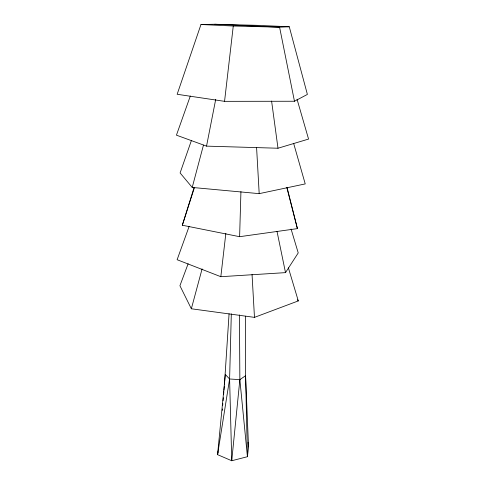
<?xml version="1.0" encoding="UTF-8"?>
<svg xmlns="http://www.w3.org/2000/svg" width="485" height="485" viewBox="0 0 485 485"><rect width="100%" height="100%" fill="white"/><g stroke="black" fill="none" stroke-linecap="round" stroke-linejoin="round"><path stroke-width="0.73" d="M245.44 316.184L245.586 375.723L248.526 446.867L247.429 456.706L231.739 460.75L229.605 378.997L231.309 313.856M194.127 187.452L182.324 225.234L239.614 236.692L240.936 191.605M229.072 313.746L224.428 384.969M222.257 410.437L222.385 408.94M222.7 405.193L222.827 403.696M223.088 400.701L223.342 397.7M223.597 394.705L223.852 391.71M223.979 390.213L224.3 386.466M239.857 379.634L231.739 460.75L217.565 454.657L225.319 374.481L229.605 378.997L239.857 379.634L245.586 375.723L247.429 456.706L239.857 379.634L239.463 314.917M224.555 101.341L233.273 26.014L279.584 27.178L289.278 26.76L307.387 94.423L294.462 101.25L224.555 101.341L177.158 94.278L200.972 24.511L214.8 24.25L256.971 25.335L289.278 26.76M291.073 229.035L298.226 252.921L285.507 272.631L220.827 276.699L225.846 233.4M229.605 378.997L217.565 454.657L218.062 451.868M190.314 96.036L176.437 135.169L206.537 146.13L215.704 99.389M293.667 143.487L305.229 183.912L259.196 193.648L192.218 187.446L203.476 145.07M288.399 267.865L298.299 300.918L254.473 317.366L191.345 308.775L202.1 268.89M182.324 225.234L194.352 187.81M191.478 140.323L180.099 172.939L192.218 187.446M189.162 226.331L177.122 259.717L220.827 276.699M188.131 263.761L179.923 285.72L191.345 308.775M206.537 146.13L277.99 148.234L308.563 139.074L297.032 99.195M239.614 236.692L297.408 228.623L287.005 187.301M214.8 24.25L279.584 27.178L294.462 101.25M200.972 24.511L233.273 26.014M297.305 299.779L298.299 300.918M286.859 187.628L297.408 228.623M277.008 231.387L285.507 272.631M271.588 101.038L277.99 148.234M248.084 442.381L248.526 446.867M256.583 147.501L259.196 193.648M252.048 274.498L254.473 317.366"/></g></svg>
